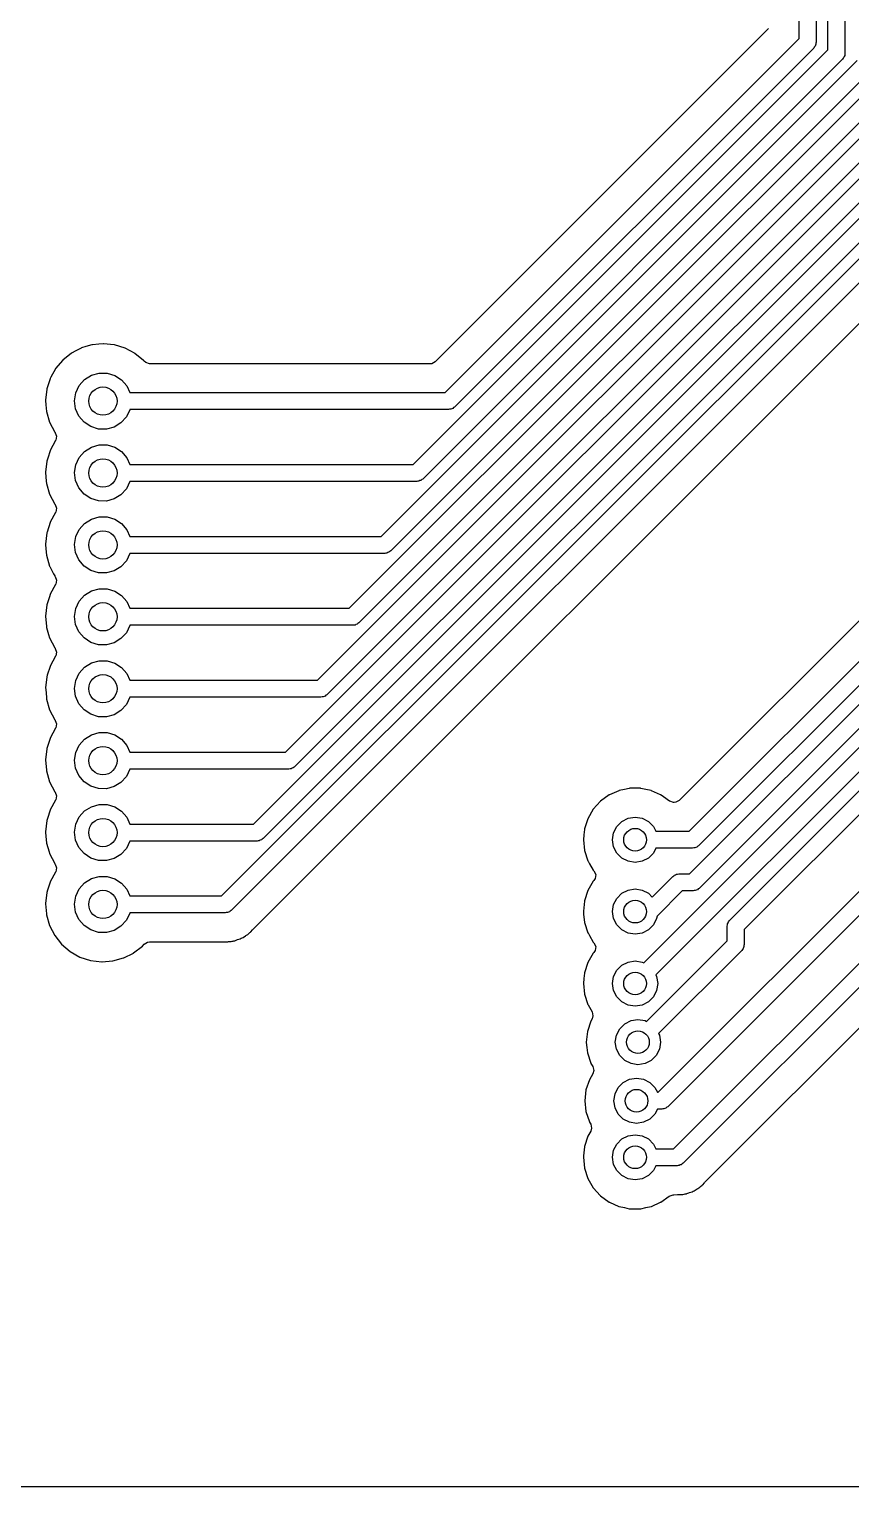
# Model space of a CAD drawing. Extents: x 126.1 to 177.1, y -128.7 to -65.
# Drawn here: x 140.52 to 155.03, y -128.74 to -103 of the extents above; entities that cross this region are included whole.
import ezdxf

# ---------------------------------------------------------------- set-up
doc = ezdxf.new("R2010")
doc.units = 0
doc.layers.add('BLACK', color=7, linetype='CONTINUOUS')

msp = doc.modelspace()

# ---------------------------------------------------------------- linework, layer by layer
at = {"layer": 'BLACK', "linetype": 'CONTINUOUS'}
for p, q in [((154.121, -103.162), (154.121, -83.531)), ((154.421, -83.5931), (154.421, -103.224)), ((154.629, -103.36), (154.629, -85.563)), ((154.929, -85.6251), (154.929, -103.422)), ((153.576, -102.988), (147.693, -108.871)), ((147.867, -109.416), (154.121, -103.162)), ((154.421, -103.224), (154.416, -103.243)), ((147.303, -110.686), (154.629, -103.36)), ((154.377, -103.33), (148.035, -109.672)), ((154.387, -103.313), (154.377, -103.33)), ((154.401, -103.299), (154.387, -103.313)), ((154.406, -103.28), (154.401, -103.299)), ((154.416, -103.263), (154.406, -103.28)), ((154.416, -103.243), (154.416, -103.263)), ((154.914, -103.478), (154.909, -103.497)), ((154.924, -103.461), (154.914, -103.478)), ((154.929, -103.422), (154.924, -103.442)), ((154.924, -103.442), (154.924, -103.461)), ((146.74, -111.956), (155.146, -103.55)), ((155.402, -103.718), (146.908, -112.212)), ((154.885, -103.529), (147.472, -110.942)), ((154.895, -103.511), (154.885, -103.529)), ((154.909, -103.497), (154.895, -103.511)), ((145.613, -114.496), (156.153, -103.956)), ((146.176, -113.226), (155.645, -103.757)), ((155.901, -103.925), (146.344, -113.482)), ((145.049, -115.766), (156.661, -104.154)), ((156.409, -104.124), (145.781, -114.752)), ((144.485, -117.036), (157.169, -104.352)), ((157.425, -104.521), (144.654, -117.292)), ((156.917, -104.322), (145.217, -116.022)), ((143.922, -118.306), (157.677, -104.551)), ((157.933, -104.719), (144.09, -118.562)), ((144.476, -118.895), (158.235, -105.137)), ((141.44, -108.629), (141.349, -108.677)), ((141.445, -108.626), (141.44, -108.629)), ((141.44, -108.629), (141.44, -108.629)), ((141.524, -108.603), (141.445, -108.626)), ((141.629, -108.572), (141.524, -108.603)), ((141.635, -108.571), (141.629, -108.572)), ((141.629, -108.572), (141.629, -108.572)), ((141.641, -108.57), (141.635, -108.571)), ((141.75, -108.56), (141.641, -108.57)), ((141.641, -108.57), (141.641, -108.57)), ((141.832, -108.553), (141.75, -108.56)), ((141.838, -108.553), (141.832, -108.553)), ((142.023, -108.573), (141.838, -108.553)), ((141.838, -108.553), (141.838, -108.553)), ((142.029, -108.573), (142.023, -108.573)), ((142.023, -108.573), (142.023, -108.573)), ((142.218, -108.632), (142.029, -108.573)), ((142.392, -108.726), (142.218, -108.632)), ((141.116, -108.842), (140.989, -108.993)), ((141.27, -108.718), (141.116, -108.842)), ((141.349, -108.677), (141.27, -108.718)), ((142.396, -108.73), (142.392, -108.726)), ((142.478, -108.797), (142.396, -108.73)), ((142.396, -108.73), (142.396, -108.73)), ((142.544, -108.852), (142.478, -108.797)), ((142.548, -108.857), (142.544, -108.852)), ((142.552, -108.861), (142.548, -108.857)), ((142.548, -108.857), (142.548, -108.857)), ((142.581, -108.887), (142.552, -108.861)), ((142.649, -108.907), (142.581, -108.887)), ((147.693, -108.871), (147.631, -108.905)), ((140.907, -109.142), (140.894, -109.167)), ((140.986, -108.999), (140.907, -109.142)), ((140.989, -108.993), (140.986, -108.999)), ((140.986, -108.999), (140.986, -108.999)), ((141.501, -109.185), (141.621, -109.11)), ((141.621, -109.11), (141.757, -109.071)), ((141.757, -109.071), (141.899, -109.071)), ((141.899, -109.071), (142.035, -109.112)), ((142.035, -109.112), (142.154, -109.189)), ((147.604, -108.907), (142.649, -108.907)), ((147.631, -108.905), (147.604, -108.907)), ((140.834, -109.355), (140.812, -109.552)), ((140.836, -109.349), (140.834, -109.355)), ((140.892, -109.173), (140.836, -109.349)), ((140.894, -109.167), (140.892, -109.173)), ((140.892, -109.173), (140.892, -109.173)), ((141.347, -109.42), (141.407, -109.291)), ((141.407, -109.291), (141.501, -109.185)), ((142.154, -109.189), (142.246, -109.297)), ((142.246, -109.297), (142.301, -109.416)), ((142.301, -109.416), (147.867, -109.416)), ((140.812, -109.552), (140.812, -109.558)), ((140.812, -109.558), (140.819, -109.633)), ((140.819, -109.633), (140.828, -109.749)), ((141.325, -109.56), (141.347, -109.42)), ((141.343, -109.7), (141.325, -109.56)), ((148.035, -109.672), (148.018, -109.682)), ((159.164, -109.457), (152.003, -116.618)), ((152.177, -117.163), (159.709, -109.631)), ((140.828, -109.749), (140.883, -109.939)), ((141.401, -109.83), (141.343, -109.7)), ((141.492, -109.939), (141.401, -109.83)), ((142.24, -109.846), (142.144, -109.951)), ((142.301, -109.718), (142.24, -109.846)), ((142.302, -109.716), (142.301, -109.718)), ((147.929, -109.716), (142.302, -109.716)), ((147.948, -109.711), (147.929, -109.716)), ((147.968, -109.711), (147.948, -109.711)), ((147.985, -109.701), (147.968, -109.711)), ((148.004, -109.696), (147.985, -109.701)), ((148.018, -109.682), (148.004, -109.696)), ((152.185, -117.916), (160.217, -109.885)), ((159.965, -109.799), (152.345, -117.419)), ((140.883, -109.939), (140.973, -110.115)), ((140.973, -110.115), (140.977, -110.12)), ((140.977, -110.12), (140.979, -110.122)), ((140.979, -110.122), (140.979, -110.123)), ((140.979, -110.123), (140.98, -110.125)), ((140.98, -110.125), (140.98, -110.125)), ((140.98, -110.125), (141.006, -110.188)), ((141.006, -110.188), (140.992, -110.258)), ((141.61, -110.017), (141.492, -109.939)), ((141.745, -110.06), (141.61, -110.017)), ((141.887, -110.062), (141.745, -110.06)), ((142.024, -110.025), (141.887, -110.062)), ((142.144, -109.951), (142.024, -110.025)), ((151.376, -119.488), (160.725, -110.139)), ((160.473, -110.053), (152.354, -118.173)), ((152.895, -118.731), (161.531, -110.095)), ((140.892, -110.443), (140.85, -110.573)), ((140.894, -110.437), (140.892, -110.443)), ((140.892, -110.443), (140.892, -110.443)), ((140.989, -110.263), (140.894, -110.437)), ((140.992, -110.258), (140.989, -110.263)), ((141.501, -110.455), (141.621, -110.38)), ((141.621, -110.38), (141.757, -110.341)), ((141.757, -110.341), (141.899, -110.341)), ((141.899, -110.341), (142.035, -110.382)), ((142.035, -110.382), (142.154, -110.459)), ((160.981, -110.307), (151.588, -119.7)), ((161.699, -110.351), (153.151, -118.899)), ((140.834, -110.625), (140.812, -110.822)), ((140.85, -110.573), (140.834, -110.625)), ((141.325, -110.83), (141.347, -110.69)), ((141.347, -110.69), (141.407, -110.561)), ((141.407, -110.561), (141.501, -110.455)), ((142.154, -110.459), (142.246, -110.567)), ((142.246, -110.567), (142.301, -110.686)), ((142.301, -110.686), (147.303, -110.686)), ((140.812, -110.822), (140.812, -110.828)), ((140.812, -110.828), (140.825, -110.982)), ((141.343, -110.97), (141.325, -110.83)), ((147.454, -110.952), (147.441, -110.966)), ((147.472, -110.942), (147.454, -110.952)), ((140.825, -110.982), (140.828, -111.019)), ((140.828, -111.019), (140.883, -111.209)), ((140.883, -111.209), (140.973, -111.385)), ((141.401, -111.1), (141.343, -110.97)), ((141.492, -111.209), (141.401, -111.1)), ((141.61, -111.287), (141.492, -111.209)), ((142.24, -111.116), (142.144, -111.221)), ((142.301, -110.988), (142.24, -111.116)), ((142.302, -110.986), (142.301, -110.988)), ((147.366, -110.986), (142.302, -110.986)), ((147.385, -110.981), (147.366, -110.986)), ((147.404, -110.981), (147.385, -110.981)), ((147.421, -110.971), (147.404, -110.981)), ((147.441, -110.966), (147.421, -110.971)), ((140.973, -111.385), (140.977, -111.39)), ((140.977, -111.39), (140.979, -111.392)), ((140.979, -111.392), (140.979, -111.393)), ((140.979, -111.393), (140.98, -111.395)), ((140.98, -111.395), (140.98, -111.395)), ((140.98, -111.395), (141.006, -111.458)), ((141.006, -111.458), (140.992, -111.528)), ((141.745, -111.33), (141.61, -111.287)), ((141.887, -111.332), (141.745, -111.33)), ((142.024, -111.295), (141.887, -111.332)), ((142.144, -111.221), (142.024, -111.295)), ((140.892, -111.713), (140.839, -111.879)), ((140.894, -111.707), (140.892, -111.713)), ((140.892, -111.713), (140.892, -111.713)), ((140.989, -111.533), (140.894, -111.707)), ((140.992, -111.528), (140.989, -111.533)), ((141.407, -111.831), (141.501, -111.725)), ((141.501, -111.725), (141.621, -111.65)), ((141.621, -111.65), (141.757, -111.611)), ((141.757, -111.611), (141.899, -111.611)), ((141.899, -111.611), (142.035, -111.652)), ((142.035, -111.652), (142.154, -111.729)), ((142.154, -111.729), (142.246, -111.837)), ((140.834, -111.895), (140.812, -112.092)), ((140.839, -111.879), (140.834, -111.895)), ((141.325, -112.1), (141.347, -111.96)), ((141.347, -111.96), (141.407, -111.831)), ((142.246, -111.837), (142.301, -111.956)), ((142.301, -111.956), (146.74, -111.956)), ((140.812, -112.092), (140.812, -112.098)), ((140.812, -112.098), (140.819, -112.173)), ((140.819, -112.173), (140.828, -112.289)), ((141.343, -112.24), (141.325, -112.1)), ((141.401, -112.37), (141.343, -112.24)), ((146.858, -112.241), (146.841, -112.251)), ((146.877, -112.236), (146.858, -112.241)), ((146.891, -112.222), (146.877, -112.236)), ((146.908, -112.212), (146.891, -112.222)), ((140.828, -112.289), (140.883, -112.479)), ((140.883, -112.479), (140.886, -112.485)), ((140.886, -112.485), (140.953, -112.615)), ((141.492, -112.479), (141.401, -112.37)), ((141.61, -112.557), (141.492, -112.479)), ((142.144, -112.491), (142.024, -112.565)), ((142.24, -112.386), (142.144, -112.491)), ((142.301, -112.258), (142.24, -112.386)), ((142.302, -112.256), (142.301, -112.258)), ((146.802, -112.256), (142.302, -112.256)), ((146.821, -112.251), (146.802, -112.256)), ((146.841, -112.251), (146.821, -112.251)), ((140.953, -112.615), (140.973, -112.655)), ((140.973, -112.655), (140.977, -112.66)), ((140.977, -112.66), (140.979, -112.662)), ((140.979, -112.662), (140.979, -112.663)), ((140.979, -112.663), (140.98, -112.665)), ((140.98, -112.665), (140.98, -112.665)), ((140.98, -112.665), (141.006, -112.728)), ((141.006, -112.728), (140.992, -112.798)), ((141.745, -112.6), (141.61, -112.557)), ((141.887, -112.602), (141.745, -112.6)), ((142.024, -112.565), (141.887, -112.602)), ((151.631, -121.773), (160.769, -112.635)), ((140.892, -112.983), (140.88, -113.021)), ((140.894, -112.977), (140.892, -112.983)), ((140.892, -112.983), (140.892, -112.983)), ((140.989, -112.803), (140.894, -112.977)), ((140.992, -112.798), (140.989, -112.803)), ((141.407, -113.101), (141.501, -112.995)), ((141.501, -112.995), (141.621, -112.92)), ((141.621, -112.92), (141.757, -112.881)), ((141.757, -112.881), (141.899, -112.881)), ((141.899, -112.881), (142.035, -112.922)), ((142.035, -112.922), (142.154, -112.999)), ((142.154, -112.999), (142.246, -113.107)), ((160.937, -112.891), (151.799, -122.029)), ((140.834, -113.165), (140.812, -113.362)), ((140.88, -113.021), (140.834, -113.165)), ((141.325, -113.37), (141.347, -113.23)), ((141.347, -113.23), (141.407, -113.101)), ((142.246, -113.107), (142.301, -113.226)), ((142.301, -113.226), (146.176, -113.226)), ((140.812, -113.362), (140.812, -113.368)), ((140.812, -113.368), (140.827, -113.54)), ((141.343, -113.51), (141.325, -113.37)), ((141.401, -113.64), (141.343, -113.51)), ((142.301, -113.528), (142.24, -113.656)), ((142.302, -113.526), (142.301, -113.528)), ((146.238, -113.526), (142.302, -113.526)), ((146.257, -113.521), (146.238, -113.526)), ((146.277, -113.521), (146.257, -113.521)), ((146.294, -113.511), (146.277, -113.521)), ((146.313, -113.506), (146.294, -113.511)), ((146.327, -113.492), (146.313, -113.506)), ((146.344, -113.482), (146.327, -113.492)), ((140.827, -113.54), (140.828, -113.559)), ((140.828, -113.559), (140.83, -113.565)), ((140.83, -113.565), (140.866, -113.689)), ((140.866, -113.689), (140.883, -113.749)), ((140.883, -113.749), (140.973, -113.925)), ((141.492, -113.749), (141.401, -113.64)), ((141.61, -113.827), (141.492, -113.749)), ((142.144, -113.761), (142.024, -113.835)), ((142.24, -113.656), (142.144, -113.761)), ((140.973, -113.925), (140.977, -113.93)), ((140.977, -113.93), (140.979, -113.932)), ((140.979, -113.932), (140.979, -113.933)), ((140.979, -113.933), (140.98, -113.935)), ((140.98, -113.935), (140.98, -113.935)), ((140.98, -113.935), (141.006, -113.998)), ((141.006, -113.998), (140.992, -114.068)), ((141.745, -113.87), (141.61, -113.827)), ((141.887, -113.872), (141.745, -113.87)), ((142.024, -113.835), (141.887, -113.872)), ((140.892, -114.253), (140.843, -114.407)), ((140.894, -114.247), (140.892, -114.253)), ((140.892, -114.253), (140.892, -114.253)), ((140.989, -114.073), (140.894, -114.247)), ((140.992, -114.068), (140.989, -114.073)), ((141.407, -114.371), (141.501, -114.265)), ((141.501, -114.265), (141.621, -114.19)), ((141.621, -114.19), (141.757, -114.151)), ((141.757, -114.151), (141.899, -114.151)), ((141.899, -114.151), (142.035, -114.192)), ((142.035, -114.192), (142.154, -114.269)), ((142.154, -114.269), (142.246, -114.377)), ((140.834, -114.435), (140.812, -114.632)), ((140.843, -114.407), (140.834, -114.435)), ((141.325, -114.64), (141.347, -114.5)), ((141.347, -114.5), (141.407, -114.371)), ((142.246, -114.377), (142.301, -114.496)), ((142.301, -114.496), (145.613, -114.496)), ((140.812, -114.632), (140.814, -114.662)), ((140.814, -114.662), (140.826, -114.798)), ((140.826, -114.798), (140.828, -114.829)), ((141.343, -114.78), (141.325, -114.64)), ((141.401, -114.91), (141.343, -114.78)), ((142.301, -114.798), (142.24, -114.926)), ((142.302, -114.796), (142.301, -114.798)), ((145.675, -114.796), (142.302, -114.796)), ((145.694, -114.791), (145.675, -114.796)), ((145.714, -114.791), (145.694, -114.791)), ((145.731, -114.781), (145.714, -114.791)), ((145.75, -114.776), (145.731, -114.781)), ((145.764, -114.762), (145.75, -114.776)), ((145.781, -114.752), (145.764, -114.762)), ((140.828, -114.829), (140.883, -115.019)), ((140.883, -115.019), (140.973, -115.195)), ((141.492, -115.019), (141.401, -114.91)), ((141.61, -115.097), (141.492, -115.019)), ((142.144, -115.031), (142.024, -115.105)), ((142.24, -114.926), (142.144, -115.031)), ((140.973, -115.195), (140.977, -115.2)), ((140.977, -115.2), (140.979, -115.202)), ((140.979, -115.202), (140.979, -115.203)), ((140.979, -115.203), (140.98, -115.205)), ((140.98, -115.205), (140.98, -115.205)), ((140.98, -115.205), (141.006, -115.268)), ((141.006, -115.268), (140.992, -115.338)), ((141.745, -115.14), (141.61, -115.097)), ((141.887, -115.142), (141.745, -115.14)), ((142.024, -115.105), (141.887, -115.142)), ((151.902, -122.772), (159.499, -115.175)), ((140.892, -115.523), (140.836, -115.699)), ((140.894, -115.517), (140.892, -115.523)), ((140.892, -115.523), (140.892, -115.523)), ((140.989, -115.343), (140.894, -115.517)), ((140.992, -115.338), (140.989, -115.343)), ((141.407, -115.641), (141.501, -115.535)), ((141.501, -115.535), (141.621, -115.46)), ((141.621, -115.46), (141.757, -115.421)), ((141.757, -115.421), (141.899, -115.421)), ((141.899, -115.421), (142.035, -115.462)), ((142.035, -115.462), (142.154, -115.539)), ((142.154, -115.539), (142.246, -115.647)), ((159.667, -115.431), (152.07, -123.028)), ((140.834, -115.705), (140.812, -115.902)), ((140.836, -115.699), (140.834, -115.705)), ((141.325, -115.91), (141.347, -115.77)), ((141.347, -115.77), (141.407, -115.641)), ((142.246, -115.647), (142.301, -115.766)), ((142.301, -115.766), (145.049, -115.766)), ((140.812, -115.902), (140.812, -115.908)), ((140.812, -115.908), (140.827, -116.08)), ((140.827, -116.08), (140.828, -116.099)), ((140.828, -116.099), (140.883, -116.289)), ((141.343, -116.05), (141.325, -115.91)), ((141.401, -116.18), (141.343, -116.05)), ((142.301, -116.068), (142.24, -116.196)), ((142.302, -116.066), (142.301, -116.068)), ((145.111, -116.066), (142.302, -116.066)), ((145.13, -116.061), (145.111, -116.066)), ((145.15, -116.061), (145.13, -116.061)), ((145.167, -116.051), (145.15, -116.061)), ((145.186, -116.046), (145.167, -116.051)), ((145.2, -116.032), (145.186, -116.046)), ((145.217, -116.022), (145.2, -116.032)), ((140.883, -116.289), (140.973, -116.465)), ((141.492, -116.289), (141.401, -116.18)), ((141.61, -116.367), (141.492, -116.289)), ((141.745, -116.41), (141.61, -116.367)), ((142.144, -116.301), (142.024, -116.375)), ((142.24, -116.196), (142.144, -116.301)), ((140.989, -116.613), (140.894, -116.787)), ((140.973, -116.465), (140.977, -116.47)), ((140.977, -116.47), (140.979, -116.472)), ((140.979, -116.472), (140.979, -116.473)), ((140.979, -116.473), (140.98, -116.475)), ((140.98, -116.475), (140.98, -116.475)), ((140.98, -116.475), (141.006, -116.538)), ((140.992, -116.608), (140.989, -116.613)), ((141.006, -116.538), (140.992, -116.608)), ((141.887, -116.412), (141.745, -116.41)), ((142.024, -116.375), (141.887, -116.412)), ((150.766, -116.522), (150.612, -116.634)), ((150.772, -116.519), (150.766, -116.522)), ((150.935, -116.447), (150.772, -116.519)), ((150.772, -116.519), (150.772, -116.519)), ((150.941, -116.444), (150.935, -116.447)), ((150.935, -116.447), (150.935, -116.447)), ((151.034, -116.424), (150.941, -116.444)), ((151.121, -116.406), (151.034, -116.424)), ((151.128, -116.404), (151.121, -116.406)), ((151.121, -116.406), (151.121, -116.406)), ((151.319, -116.404), (151.128, -116.404)), ((151.325, -116.406), (151.319, -116.404)), ((151.412, -116.424), (151.325, -116.406)), ((151.325, -116.406), (151.325, -116.406)), ((151.505, -116.444), (151.412, -116.424)), ((151.511, -116.447), (151.505, -116.444)), ((151.674, -116.519), (151.511, -116.447)), ((151.511, -116.447), (151.511, -116.447)), ((151.68, -116.522), (151.674, -116.519)), ((151.674, -116.519), (151.674, -116.519)), ((151.685, -116.526), (151.68, -116.522)), ((151.724, -116.554), (151.685, -116.526)), ((151.685, -116.526), (151.685, -116.526)), ((151.829, -116.63), (151.724, -116.554)), ((152.003, -116.618), (151.941, -116.652)), ((140.892, -116.793), (140.846, -116.936)), ((140.894, -116.787), (140.892, -116.793)), ((140.892, -116.793), (140.892, -116.793)), ((141.407, -116.911), (141.501, -116.805)), ((141.501, -116.805), (141.621, -116.73)), ((141.621, -116.73), (141.757, -116.691)), ((141.757, -116.691), (141.899, -116.691)), ((141.899, -116.691), (142.035, -116.732)), ((142.035, -116.732), (142.154, -116.809)), ((142.154, -116.809), (142.246, -116.917)), ((150.484, -116.776), (150.389, -116.941)), ((150.612, -116.634), (150.484, -116.776)), ((151.835, -116.634), (151.829, -116.63)), ((151.829, -116.63), (151.829, -116.63)), ((151.903, -116.654), (151.835, -116.634)), ((151.914, -116.654), (151.903, -116.654)), ((151.941, -116.652), (151.914, -116.654)), ((140.834, -116.975), (140.812, -117.172)), ((140.846, -116.936), (140.834, -116.975)), ((141.325, -117.18), (141.347, -117.04)), ((141.347, -117.04), (141.407, -116.911)), ((142.246, -116.917), (142.301, -117.036)), ((142.301, -117.036), (144.485, -117.036)), ((150.329, -117.13), (150.319, -117.226)), ((150.389, -116.941), (150.329, -117.123)), ((150.329, -117.123), (150.329, -117.13)), ((150.329, -117.13), (150.329, -117.13)), ((150.843, -117.189), (150.899, -117.078)), ((150.899, -117.078), (150.988, -116.989)), ((150.988, -116.989), (151.099, -116.933)), ((151.099, -116.933), (151.223, -116.913)), ((151.223, -116.913), (151.347, -116.933)), ((151.347, -116.933), (151.458, -116.989)), ((151.458, -116.989), (151.547, -117.078)), ((151.547, -117.078), (151.59, -117.163)), ((140.812, -117.172), (140.812, -117.178)), ((140.812, -117.178), (140.819, -117.253)), ((140.819, -117.253), (140.828, -117.369)), ((140.828, -117.369), (140.83, -117.375)), ((140.83, -117.375), (140.873, -117.525)), ((141.343, -117.32), (141.325, -117.18)), ((141.401, -117.45), (141.343, -117.32)), ((142.301, -117.338), (142.24, -117.466)), ((142.302, -117.336), (142.301, -117.338)), ((144.548, -117.336), (142.302, -117.336)), ((144.567, -117.331), (144.548, -117.336)), ((144.586, -117.331), (144.567, -117.331)), ((144.604, -117.321), (144.586, -117.331)), ((144.623, -117.316), (144.604, -117.321)), ((144.637, -117.302), (144.623, -117.316)), ((144.654, -117.292), (144.637, -117.302)), ((150.319, -117.226), (150.31, -117.313)), ((150.31, -117.313), (150.329, -117.503)), ((150.823, -117.313), (150.843, -117.189)), ((150.843, -117.437), (150.823, -117.313)), ((151.59, -117.163), (152.177, -117.163)), ((140.873, -117.525), (140.883, -117.559)), ((140.883, -117.559), (140.973, -117.735)), ((141.492, -117.559), (141.401, -117.45)), ((141.61, -117.637), (141.492, -117.559)), ((141.745, -117.68), (141.61, -117.637)), ((142.024, -117.645), (141.887, -117.682)), ((142.144, -117.571), (142.024, -117.645)), ((142.24, -117.466), (142.144, -117.571)), ((150.329, -117.503), (150.389, -117.685)), ((150.899, -117.548), (150.843, -117.437)), ((150.988, -117.637), (150.899, -117.548)), ((151.099, -117.693), (150.988, -117.637)), ((151.458, -117.637), (151.347, -117.693)), ((151.547, -117.548), (151.458, -117.637)), ((151.59, -117.463), (151.547, -117.548)), ((152.239, -117.463), (151.59, -117.463)), ((152.258, -117.458), (152.239, -117.463)), ((152.278, -117.458), (152.258, -117.458)), ((152.295, -117.448), (152.278, -117.458)), ((152.314, -117.443), (152.295, -117.448)), ((152.328, -117.429), (152.314, -117.443)), ((152.345, -117.419), (152.328, -117.429)), ((140.989, -117.883), (140.894, -118.057)), ((140.973, -117.735), (140.977, -117.74)), ((140.977, -117.74), (140.979, -117.742)), ((140.979, -117.742), (140.979, -117.743)), ((140.979, -117.743), (140.98, -117.745)), ((140.98, -117.745), (140.98, -117.745)), ((140.98, -117.745), (141.006, -117.808)), ((140.992, -117.878), (140.989, -117.883)), ((141.006, -117.808), (140.992, -117.878)), ((141.887, -117.682), (141.745, -117.68)), ((150.389, -117.685), (150.392, -117.69)), ((150.392, -117.69), (150.392, -117.69)), ((150.392, -117.69), (150.42, -117.74)), ((150.42, -117.74), (150.484, -117.85)), ((150.484, -117.85), (150.496, -117.864)), ((150.496, -117.864), (150.527, -117.928)), ((151.223, -117.713), (151.099, -117.693)), ((151.347, -117.693), (151.223, -117.713)), ((140.892, -118.063), (140.846, -118.206)), ((140.894, -118.057), (140.892, -118.063)), ((140.892, -118.063), (140.892, -118.063)), ((141.407, -118.181), (141.501, -118.075)), ((141.501, -118.075), (141.621, -118)), ((141.621, -118), (141.757, -117.961)), ((141.757, -117.961), (141.899, -117.961)), ((141.899, -117.961), (142.035, -118.002)), ((142.035, -118.002), (142.154, -118.079)), ((142.154, -118.079), (142.246, -118.187)), ((150.484, -118.046), (150.389, -118.211)), ((150.496, -118.032), (150.484, -118.046)), ((150.518, -117.998), (150.496, -118.032)), ((150.527, -117.928), (150.518, -117.998)), ((151.523, -118.325), (151.887, -117.96)), ((151.887, -117.96), (151.905, -117.951)), ((151.905, -117.951), (151.919, -117.937)), ((151.919, -117.937), (151.938, -117.931)), ((151.938, -117.931), (151.955, -117.922)), ((151.955, -117.922), (151.974, -117.922)), ((151.974, -117.922), (151.994, -117.916)), ((151.994, -117.916), (152.185, -117.916)), ((140.834, -118.245), (140.812, -118.442)), ((140.846, -118.206), (140.834, -118.245)), ((141.325, -118.45), (141.347, -118.31)), ((141.347, -118.31), (141.407, -118.181)), ((142.246, -118.187), (142.301, -118.306)), ((142.301, -118.306), (143.922, -118.306)), ((150.329, -118.4), (150.31, -118.576)), ((150.389, -118.211), (150.329, -118.393)), ((150.329, -118.393), (150.329, -118.4)), ((150.329, -118.4), (150.329, -118.4)), ((150.843, -118.459), (150.899, -118.348)), ((150.899, -118.348), (150.988, -118.259)), ((150.988, -118.259), (151.099, -118.203)), ((151.099, -118.203), (151.223, -118.183)), ((151.223, -118.183), (151.347, -118.203)), ((151.347, -118.203), (151.458, -118.259)), ((151.458, -118.259), (151.523, -118.325)), ((152.056, -118.216), (151.611, -118.662)), ((152.248, -118.216), (152.056, -118.216)), ((152.267, -118.211), (152.248, -118.216)), ((152.286, -118.211), (152.267, -118.211)), ((152.303, -118.202), (152.286, -118.211)), ((152.323, -118.196), (152.303, -118.202)), ((152.336, -118.182), (152.323, -118.196)), ((152.354, -118.173), (152.336, -118.182)), ((140.812, -118.442), (140.812, -118.448)), ((140.812, -118.448), (140.827, -118.62)), ((140.827, -118.62), (140.828, -118.639)), ((140.828, -118.639), (140.883, -118.829)), ((141.343, -118.59), (141.325, -118.45)), ((141.401, -118.72), (141.343, -118.59)), ((142.301, -118.608), (142.24, -118.736)), ((142.302, -118.606), (142.301, -118.608)), ((143.984, -118.606), (142.302, -118.606)), ((144.003, -118.601), (143.984, -118.606)), ((144.023, -118.601), (144.003, -118.601)), ((144.04, -118.591), (144.023, -118.601)), ((144.059, -118.586), (144.04, -118.591)), ((144.073, -118.572), (144.059, -118.586)), ((144.09, -118.562), (144.073, -118.572)), ((150.31, -118.576), (150.31, -118.583)), ((150.31, -118.583), (150.31, -118.59)), ((150.31, -118.59), (150.314, -118.625)), ((150.314, -118.625), (150.329, -118.773)), ((150.823, -118.583), (150.843, -118.459)), ((150.843, -118.707), (150.823, -118.583)), ((151.611, -118.662), (151.603, -118.707)), ((140.883, -118.829), (140.973, -119.005)), ((141.492, -118.829), (141.401, -118.72)), ((141.61, -118.907), (141.492, -118.829)), ((141.745, -118.95), (141.61, -118.907)), ((142.024, -118.915), (141.887, -118.952)), ((142.144, -118.841), (142.024, -118.915)), ((142.24, -118.736), (142.144, -118.841)), ((144.432, -118.944), (144.438, -118.94)), ((144.438, -118.94), (144.468, -118.904)), ((144.468, -118.904), (144.476, -118.895)), ((150.329, -118.773), (150.389, -118.955)), ((150.899, -118.818), (150.843, -118.707)), ((150.988, -118.907), (150.899, -118.818)), ((151.099, -118.963), (150.988, -118.907)), ((151.458, -118.907), (151.347, -118.963)), ((151.547, -118.818), (151.458, -118.907)), ((151.603, -118.707), (151.547, -118.818)), ((152.851, -118.837), (152.856, -118.818)), ((152.851, -119.099), (152.851, -118.837)), ((152.856, -118.798), (152.866, -118.781)), ((152.856, -118.818), (152.856, -118.798)), ((152.866, -118.781), (152.871, -118.762)), ((152.871, -118.762), (152.885, -118.748)), ((152.885, -118.748), (152.895, -118.731)), ((153.151, -118.899), (153.151, -119.161)), ((140.973, -119.005), (141.096, -119.16)), ((141.096, -119.16), (141.247, -119.288)), ((141.887, -118.952), (141.745, -118.95)), ((142.368, -119.312), (142.524, -119.19)), ((142.524, -119.19), (142.551, -119.158)), ((142.551, -119.158), (142.611, -119.12)), ((142.611, -119.12), (142.647, -119.114)), ((142.647, -119.114), (143.902, -119.114)), ((143.902, -119.114), (143.914, -119.115)), ((143.914, -119.115), (143.914, -119.115)), ((143.914, -119.115), (143.922, -119.117)), ((143.922, -119.117), (143.992, -119.115)), ((143.992, -119.115), (143.996, -119.114)), ((143.996, -119.114), (144.025, -119.114)), ((144.025, -119.114), (144.03, -119.114)), ((144.03, -119.114), (144.042, -119.113)), ((144.042, -119.113), (144.088, -119.112)), ((144.088, -119.112), (144.108, -119.106)), ((144.108, -119.106), (144.128, -119.102)), ((144.128, -119.102), (144.135, -119.101)), ((144.135, -119.101), (144.141, -119.1)), ((144.141, -119.1), (144.149, -119.099)), ((144.141, -119.1), (144.141, -119.1)), ((144.149, -119.099), (144.156, -119.096)), ((144.156, -119.096), (144.192, -119.082)), ((144.156, -119.096), (144.156, -119.096)), ((144.192, -119.082), (144.203, -119.078)), ((144.203, -119.078), (144.248, -119.065)), ((144.248, -119.065), (144.266, -119.054)), ((144.266, -119.054), (144.284, -119.046)), ((144.284, -119.046), (144.304, -119.038)), ((144.304, -119.038), (144.341, -119.01)), ((144.341, -119.01), (144.351, -119.004)), ((144.351, -119.004), (144.384, -118.984)), ((144.384, -118.984), (144.391, -118.98)), ((144.384, -118.984), (144.384, -118.984)), ((144.391, -118.98), (144.406, -118.965)), ((144.406, -118.965), (144.421, -118.952)), ((144.421, -118.952), (144.432, -118.944)), ((150.389, -118.955), (150.392, -118.96)), ((150.392, -118.96), (150.392, -118.96)), ((150.392, -118.96), (150.419, -119.007)), ((150.419, -119.007), (150.484, -119.12)), ((150.484, -119.12), (150.496, -119.134)), ((150.496, -119.134), (150.527, -119.198)), ((150.527, -119.198), (150.518, -119.268)), ((151.223, -118.983), (151.099, -118.963)), ((151.347, -118.963), (151.223, -118.983)), ((151.427, -120.522), (152.851, -119.099)), ((153.151, -119.161), (153.146, -119.18)), ((153.146, -119.18), (153.146, -119.2)), ((141.247, -119.288), (141.419, -119.385)), ((141.419, -119.385), (141.607, -119.446)), ((141.607, -119.446), (141.804, -119.469)), ((141.81, -119.469), (141.995, -119.454)), ((141.995, -119.454), (141.995, -119.454)), ((141.995, -119.454), (142.001, -119.454)), ((142.001, -119.454), (142.191, -119.401)), ((142.191, -119.401), (142.197, -119.398)), ((142.197, -119.398), (142.363, -119.314)), ((142.197, -119.398), (142.197, -119.398)), ((142.363, -119.314), (142.368, -119.312)), ((142.363, -119.314), (142.363, -119.314)), ((150.484, -119.316), (150.389, -119.481)), ((150.496, -119.302), (150.484, -119.316)), ((150.518, -119.268), (150.496, -119.302)), ((151.099, -119.473), (151.223, -119.453)), ((151.223, -119.453), (151.347, -119.473)), ((153.107, -119.267), (151.639, -120.734)), ((153.117, -119.25), (153.107, -119.267)), ((153.131, -119.236), (153.117, -119.25)), ((153.136, -119.217), (153.131, -119.236)), ((153.146, -119.2), (153.136, -119.217)), ((141.804, -119.469), (141.81, -119.469)), ((141.81, -119.469), (141.81, -119.469)), ((150.329, -119.67), (150.319, -119.766)), ((150.389, -119.481), (150.329, -119.663)), ((150.329, -119.663), (150.329, -119.67)), ((150.329, -119.67), (150.329, -119.67)), ((150.843, -119.729), (150.899, -119.618)), ((150.899, -119.618), (150.988, -119.529)), ((150.988, -119.529), (151.099, -119.473)), ((151.347, -119.473), (151.376, -119.488)), ((151.588, -119.7), (151.603, -119.729)), ((152.456, -123.361), (156.148, -119.67)), ((150.319, -119.766), (150.31, -119.853)), ((150.31, -119.853), (150.329, -120.043)), ((150.823, -119.853), (150.843, -119.729)), ((150.843, -119.977), (150.823, -119.853)), ((151.603, -119.729), (151.623, -119.853)), ((151.623, -119.853), (151.603, -119.977)), ((150.329, -120.043), (150.389, -120.225)), ((150.389, -120.225), (150.392, -120.23)), ((150.899, -120.088), (150.843, -119.977)), ((150.988, -120.177), (150.899, -120.088)), ((151.099, -120.233), (150.988, -120.177)), ((151.458, -120.177), (151.347, -120.233)), ((151.547, -120.088), (151.458, -120.177)), ((151.603, -119.977), (151.547, -120.088)), ((150.392, -120.23), (150.392, -120.23)), ((150.392, -120.23), (150.462, -120.352)), ((150.462, -120.478), (150.44, -120.516)), ((150.462, -120.352), (150.479, -120.421)), ((150.479, -120.421), (150.462, -120.478)), ((151.223, -120.253), (151.099, -120.233)), ((151.347, -120.233), (151.223, -120.253)), ((150.381, -120.698), (150.361, -120.888)), ((150.44, -120.516), (150.381, -120.698)), ((150.894, -120.764), (150.951, -120.652)), ((150.951, -120.652), (151.039, -120.564)), ((151.039, -120.564), (151.151, -120.507)), ((151.151, -120.507), (151.274, -120.488)), ((151.274, -120.488), (151.398, -120.507)), ((151.398, -120.507), (151.427, -120.522)), ((151.639, -120.734), (151.655, -120.764)), ((150.361, -120.888), (150.361, -120.894)), ((150.361, -120.894), (150.371, -120.983)), ((150.371, -120.983), (150.381, -121.078)), ((150.874, -120.888), (150.894, -120.764)), ((150.894, -121.011), (150.874, -120.888)), ((151.655, -120.764), (151.674, -120.888)), ((151.674, -120.888), (151.655, -121.011)), ((150.381, -121.078), (150.44, -121.259)), ((150.951, -121.123), (150.894, -121.011)), ((151.039, -121.211), (150.951, -121.123)), ((151.151, -121.268), (151.039, -121.211)), ((151.509, -121.211), (151.398, -121.268)), ((151.598, -121.123), (151.509, -121.211)), ((151.655, -121.011), (151.598, -121.123)), ((150.475, -121.447), (150.415, -121.551)), ((150.44, -121.259), (150.443, -121.265)), ((150.443, -121.265), (150.443, -121.265)), ((150.443, -121.265), (150.475, -121.321)), ((150.475, -121.321), (150.492, -121.39)), ((150.492, -121.39), (150.475, -121.447)), ((151.274, -121.288), (151.151, -121.268)), ((151.398, -121.268), (151.274, -121.288)), ((150.356, -121.733), (150.336, -121.923)), ((150.415, -121.551), (150.356, -121.733)), ((150.869, -121.799), (150.926, -121.688)), ((150.926, -121.688), (151.014, -121.599)), ((151.014, -121.599), (151.126, -121.542)), ((151.126, -121.542), (151.249, -121.523)), ((151.249, -121.523), (151.373, -121.542)), ((151.373, -121.542), (151.485, -121.599)), ((151.485, -121.599), (151.573, -121.688)), ((151.573, -121.688), (151.616, -121.773)), ((151.616, -121.773), (151.631, -121.773)), ((150.336, -121.923), (150.356, -122.113)), ((150.849, -121.923), (150.869, -121.799)), ((150.869, -122.046), (150.849, -121.923)), ((151.799, -122.029), (151.782, -122.039)), ((150.356, -122.113), (150.415, -122.294)), ((150.926, -122.158), (150.869, -122.046)), ((151.014, -122.246), (150.926, -122.158)), ((151.126, -122.303), (151.014, -122.246)), ((151.485, -122.246), (151.373, -122.303)), ((151.573, -122.158), (151.485, -122.246)), ((151.616, -122.073), (151.573, -122.158)), ((151.693, -122.073), (151.616, -122.073)), ((151.712, -122.068), (151.693, -122.073)), ((151.732, -122.068), (151.712, -122.068)), ((151.749, -122.058), (151.732, -122.068)), ((151.768, -122.053), (151.749, -122.058)), ((151.782, -122.039), (151.768, -122.053)), ((150.439, -122.463), (150.389, -122.55)), ((150.415, -122.294), (150.418, -122.3)), ((150.418, -122.3), (150.418, -122.3)), ((150.418, -122.3), (150.439, -122.337)), ((150.439, -122.337), (150.456, -122.406)), ((150.456, -122.406), (150.439, -122.463)), ((150.988, -122.598), (151.099, -122.542)), ((151.099, -122.542), (151.223, -122.522)), ((151.249, -122.323), (151.126, -122.303)), ((151.223, -122.522), (151.347, -122.542)), ((151.373, -122.303), (151.249, -122.323)), ((151.347, -122.542), (151.458, -122.598)), ((150.329, -122.739), (150.312, -122.897)), ((150.389, -122.55), (150.329, -122.732)), ((150.329, -122.732), (150.329, -122.739)), ((150.329, -122.739), (150.329, -122.739)), ((150.823, -122.922), (150.843, -122.798)), ((150.843, -122.798), (150.899, -122.687)), ((150.899, -122.687), (150.988, -122.598)), ((151.458, -122.598), (151.547, -122.687)), ((151.547, -122.687), (151.59, -122.772)), ((151.59, -122.772), (151.902, -122.772)), ((150.312, -122.897), (150.31, -122.922)), ((150.31, -122.922), (150.329, -123.112)), ((150.843, -123.046), (150.823, -122.922)), ((150.899, -123.157), (150.843, -123.046)), ((152.02, -123.057), (152.003, -123.067)), ((152.039, -123.052), (152.02, -123.057)), ((152.053, -123.038), (152.039, -123.052)), ((152.07, -123.028), (152.053, -123.038)), ((150.329, -123.112), (150.389, -123.294)), ((150.389, -123.294), (150.484, -123.459)), ((150.988, -123.246), (150.899, -123.157)), ((151.099, -123.302), (150.988, -123.246)), ((151.223, -123.322), (151.099, -123.302)), ((151.347, -123.302), (151.223, -123.322)), ((151.458, -123.246), (151.347, -123.302)), ((151.547, -123.157), (151.458, -123.246)), ((151.59, -123.072), (151.547, -123.157)), ((151.964, -123.072), (151.59, -123.072)), ((151.983, -123.067), (151.964, -123.072)), ((152.003, -123.067), (151.983, -123.067)), ((150.484, -123.459), (150.488, -123.464)), ((150.488, -123.464), (150.488, -123.464)), ((150.488, -123.464), (150.607, -123.596)), ((152.068, -123.578), (152.088, -123.572)), ((152.088, -123.572), (152.108, -123.568)), ((152.108, -123.568), (152.115, -123.567)), ((152.115, -123.567), (152.121, -123.566)), ((152.121, -123.566), (152.129, -123.565)), ((152.121, -123.566), (152.121, -123.566)), ((152.129, -123.565), (152.136, -123.562)), ((152.136, -123.562), (152.172, -123.548)), ((152.136, -123.562), (152.136, -123.562)), ((152.172, -123.548), (152.183, -123.544)), ((152.183, -123.544), (152.228, -123.531)), ((152.228, -123.531), (152.246, -123.52)), ((152.246, -123.52), (152.264, -123.512)), ((152.264, -123.512), (152.284, -123.504)), ((152.284, -123.504), (152.321, -123.476)), ((152.321, -123.476), (152.331, -123.47)), ((152.331, -123.47), (152.364, -123.45)), ((152.364, -123.45), (152.371, -123.446)), ((152.364, -123.45), (152.364, -123.45)), ((152.371, -123.446), (152.386, -123.431)), ((152.386, -123.431), (152.401, -123.418)), ((152.401, -123.418), (152.412, -123.41)), ((152.412, -123.41), (152.418, -123.406)), ((152.418, -123.406), (152.448, -123.37)), ((152.448, -123.37), (152.456, -123.361)), ((150.607, -123.596), (150.612, -123.601)), ((150.612, -123.601), (150.766, -123.713)), ((150.766, -123.713), (150.772, -123.716)), ((150.772, -123.716), (150.772, -123.716)), ((150.772, -123.716), (150.935, -123.788)), ((150.935, -123.788), (150.941, -123.791)), ((150.941, -123.791), (151.034, -123.811)), ((151.034, -123.811), (151.121, -123.829)), ((151.121, -123.829), (151.121, -123.829)), ((151.121, -123.829), (151.128, -123.83)), ((151.128, -123.83), (151.319, -123.83)), ((151.319, -123.83), (151.325, -123.829)), ((151.325, -123.829), (151.412, -123.811)), ((151.325, -123.829), (151.325, -123.829)), ((151.412, -123.811), (151.505, -123.791)), ((151.505, -123.791), (151.511, -123.788)), ((151.511, -123.788), (151.674, -123.716)), ((151.674, -123.716), (151.68, -123.713)), ((151.674, -123.716), (151.674, -123.716)), ((151.68, -123.713), (151.827, -123.606)), ((151.827, -123.606), (151.894, -123.582)), ((151.894, -123.582), (151.901, -123.583)), ((151.901, -123.583), (151.902, -123.583)), ((151.902, -123.583), (151.905, -123.583)), ((151.905, -123.583), (151.972, -123.581)), ((151.972, -123.581), (151.976, -123.58)), ((151.976, -123.58), (152.005, -123.58)), ((152.005, -123.58), (152.01, -123.58)), ((152.01, -123.58), (152.022, -123.579)), ((152.022, -123.579), (152.068, -123.578)), ((151.677, -128.742), (130.693, -128.742)), ((172.512, -128.742), (151.677, -128.742))]:
    msp.add_line(p, q, dxfattribs=at)
at = {"layer": 'BLACK'}
for centre, radius in [((141.825, -109.566), 0.25), ((141.825, -110.836), 0.25), ((141.825, -112.106), 0.25), ((141.825, -113.376), 0.25), ((141.825, -114.646), 0.25), ((141.825, -115.916), 0.25), ((141.825, -117.186), 0.25), ((151.223, -117.313), 0.2), ((141.825, -118.456), 0.25), ((151.223, -118.583), 0.2), ((151.223, -119.853), 0.2), ((151.274, -120.888), 0.2), ((151.249, -121.923), 0.2), ((151.223, -122.922), 0.2)]:
    msp.add_circle(centre, radius, dxfattribs=at)

doc.saveas('drawing.dxf')
